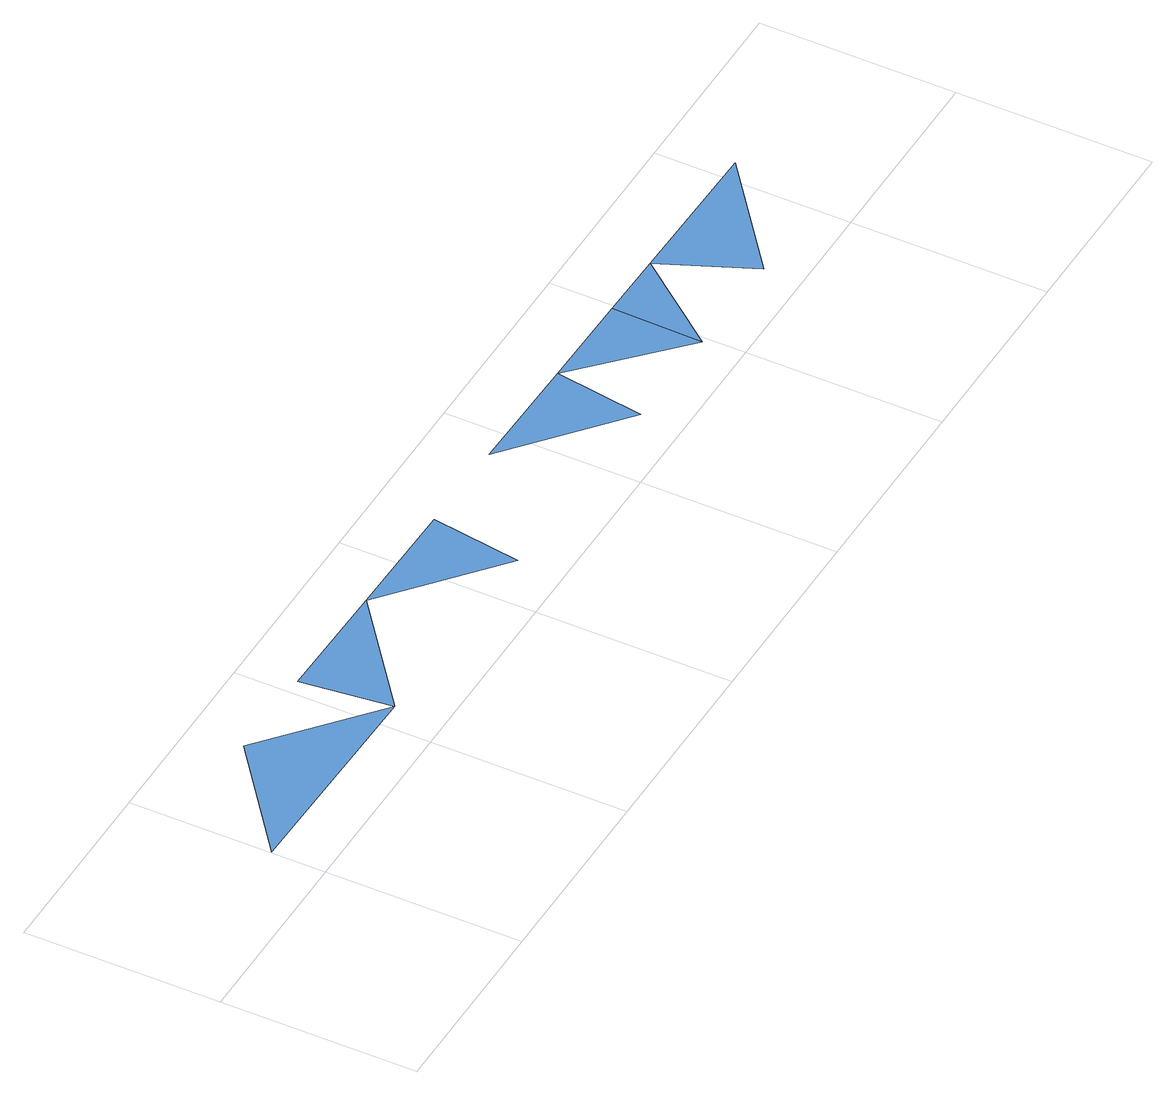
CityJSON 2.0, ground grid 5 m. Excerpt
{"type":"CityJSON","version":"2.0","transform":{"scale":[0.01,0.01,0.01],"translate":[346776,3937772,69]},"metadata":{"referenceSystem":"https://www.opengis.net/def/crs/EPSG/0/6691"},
"CityObjects":{
"waterbody1":{"type":"WaterBody","attributes":{"name":"8","class":"1140","function":"1","WaterBodyRiverFloodingRiskAttribute.description":"4","WaterBodyRiverFloodingRiskAttribute.rankOrg":"3","WaterBodyRiverFloodingRiskAttribute.adminType":"2","WaterBodyRiverFloodingRiskAttribute.scale":"L1"},"geometry":[{"type":"MultiSurface","lod":"1","boundaries":[[[0,1,2]],[[3,4,1]],[[5,3,6]],[[7,8,9]],[[10,8,11]]]}]},
"waterbody2":{"type":"WaterBody","attributes":{"name":"8","class":"1140","function":"1","WaterBodyRiverFloodingRiskAttribute.description":"4","WaterBodyRiverFloodingRiskAttribute.rankOrg":"2","WaterBodyRiverFloodingRiskAttribute.adminType":"2","WaterBodyRiverFloodingRiskAttribute.scale":"L1"},"geometry":[{"type":"MultiSurface","lod":"1","boundaries":[[[11,12,10]],[[12,13,14]]]}]}
},
"vertices":[
[5,138,54],[571,128,54],[292,364,54],[858,354,54],[543,360,54],[1172,349,54],[1137,118,54],[1704,109,54],[1740,339,54],[1425,345,54],[1991,335,54],[1987,104,54],
[2167,332,54],[2270,99,54],[2557,325,54]
]}
